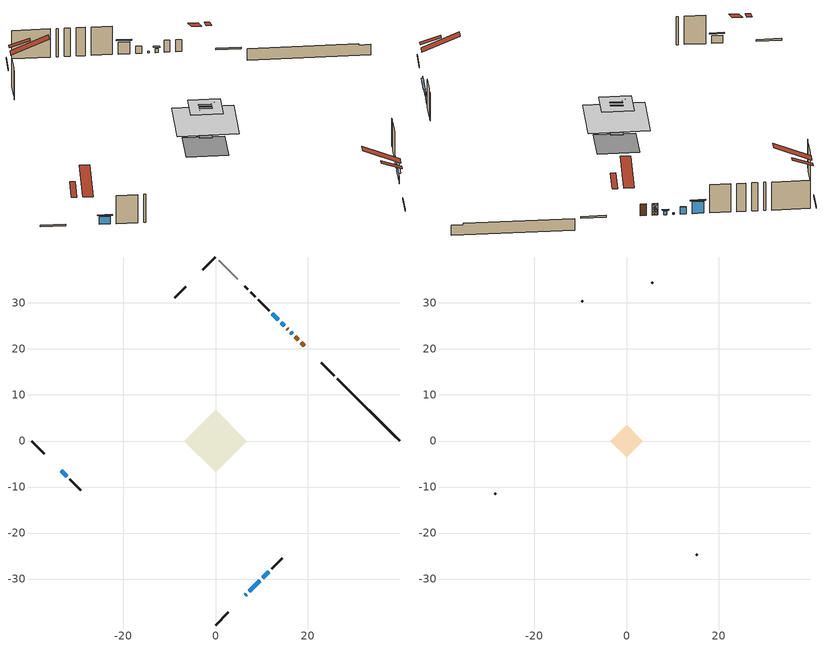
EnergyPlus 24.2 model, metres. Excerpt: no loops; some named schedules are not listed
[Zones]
conditioned space
 floor outside (Floor1 construction): -1.39,0 0,1.39 1.39,0 0,-1.39 z0.62
 floor adiabatic (AdiabaticFloorConstruction): -6.78,0 0,6.78 6.78,0 0,-6.78 z3.06
 floor foundation (Slab1 construction): -4.62,0 0,4.62 4.62,0 0,-4.62 z-1.4
 wall outside (RimJoist1 construction): 0,-39.99 2.78,-37.21 / -39.99,0 -37.21,-2.78 / 0,39.99 -2.78,37.21 / 25.76,14.23 22.97,17.02 z0.62:0.92
 wall outside (AdiabaticWallConstruction 1): 19.27,20.72 18.62,21.37 z0.62:2.65
 wall outside (AdiabaticWallConstruction): 16.69,23.3 16.36,23.63 z0.62:1.23; 6.49,-33.5 6.73,-33.26 / 14.9,25.09 14.24,25.75 / 10.23,-29.76 11.56,-28.43 z0.62:1.84; 7.39,-32.6 9.58,-30.41 z0.62:1.69; -33.5,-6.49 -32.28,-7.71 z0.62:1.94; 13.59,26.41 12.29,27.7 z0.62:2.65
 wall outside (Wall1 construction): 12.21,-27.78 14.53,-25.46 / -31.62,-8.37 -29.31,-10.68 / -6.49,33.5 -8.81,31.18 / 11.63,28.36 9.32,30.67 z0.62:5.5
 wall foundation (FoundationWall1 construction): 26.41,13.58,-1.4 26.41,13.58,0.62 38.63,1.36,0.62 38.63,1.36,0.4 39.99,0,0.4 39.99,0,-1.4
 wall othersidecoefficients (AdiabaticWallConstruction 1): 17.97,22.02 17.34,22.65 z0.62:2.65
 wall othersidecoefficients (AdiabaticWallConstruction): 15.71,24.28 15.55,24.44 z0.61:0.88
 wall othersidecoefficients (Wall3 construction): 8.66,31.33 7.68,32.31 z0.62:5.5
 wall othersidecoefficients (Wall4 construction): 7.03,32.97 6.37,33.62 z0.62:5.5
 wall adiabatic (Wall8 construction): 4.83,35.16 0.66,39.33 z0.62:5.5
 window (WindowConstruction): 16.68,23.31 16.36,23.63 z0.62:1.23
 window (WindowConstruction 6): 6.49,-33.5 6.73,-33.26 z0.62:1.84
 window (WindowConstruction 1): 7.39,-32.6 9.58,-30.41 z0.62:1.69
 window (WindowConstruction 2): 14.9,25.09 14.24,25.75 z0.62:1.84
 window (WindowConstruction 3): -33.5,-6.49 -32.28,-7.71 z0.62:1.94
 window (WindowConstruction 4): 10.24,-29.76 11.56,-28.44 z0.62:1.84
 window (WindowConstruction 5): 13.58,26.41 12.29,27.7 z0.62:2.65
 door (Door): 19.27,20.72 18.62,21.37 z0.62:2.65
 door inside (Door 1): 17.97,22.02 17.34,22.65 z0.62:2.65
 door inside (Window): 15.7,24.29 15.56,24.43 z0.62:0.87
 ceiling adiabatic (AdiabaticFloorConstruction): 0,-6.78 6.78,0 0,6.78 -6.78,0 z3.06
 roof outside (Roof1 construction): 4.04,-35.95,5.5 1.77,-33.69,6.56 1.18,-34.29,6.56 3.44,-36.55,5.5; -35.95,-4.04,5.5 -33.69,-1.77,6.56 -34.29,-1.18,6.56 -36.55,-3.44,5.5; -4.04,35.95,5.5 -1.77,33.69,6.56 -1.18,34.29,6.56 -3.44,36.55,5.5; 21.72,18.27,5.5 19.46,16.01,6.56 20.05,15.41,6.56 22.32,17.67,5.5
attic - vented
 floor to conditioned space (Floor2 construction Reversed): -3.57,0 0,3.57 3.57,0 0,-3.57 z5.5
 floor to conditioned space (Floor3 construction Reversed): -1.42,0 0,1.42 1.42,0 0,-1.42 z5.5
 floor to conditioned space (Floor4 construction Reversed): -2.1,0 0,2.1 2.1,0 0,-2.1 z5.5
 wall outside (Wall5 construction): 15.19,-24.8 15.42,-24.57 / -28.65,-11.34 -28.42,-11.57 / -9.46,30.53 -9.69,30.3 / 5.72,34.27 5.49,34.5 z0.62:5.5
 roof outside (Roof2 construction): 5.83,-34.16,5.5 1.63,-29.95,7.97 0.49,-31.09,7.97 4.69,-35.3,5.5; -34.16,-5.83,5.5 -29.95,-1.63,7.97 -31.09,-0.49,7.97 -35.3,-4.69,5.5; -5.83,34.16,5.5 -1.63,29.95,7.97 -0.49,31.09,7.97 -4.69,35.3,5.5; 19.92,20.07,5.5 15.72,15.86,7.97 16.86,14.72,7.97 21.06,18.93,5.5
shading: 16.15,23.84 16.9,23.1 17.11,23.31 16.36,24.05 z1.53; 9.79,-30.2 7.18,-32.81 7.39,-33.02 10,-30.41 z1.99; -32.07,-7.92 -33.71,-6.28 -33.92,-6.49 -32.28,-8.13 z2.24; 12.08,27.91 13.8,26.19 14.01,26.41 12.29,28.12 z2.95
[Building]
Building 1: Terrain=Suburbs
[Site:Location]
Val Dor_QC: Latitude {deg}=48.06; Longitude {deg}=-77.79; Time Zone {hr}=-5; Elevation {m}=339; Keep Site Location Information=Yes
[Site:GroundTemperature:Shallow]
-3.62723, -6.2282, -6.43649, -5.2022, -0.247206, 4.68471, 8.96041, 11.669, 11.8991, 9.69612, 5.52945, 0.748825
[Site:WaterMainsTemperature]
Calculation Method=Schedule; Temperature Schedule=mains temperature schedule
[Material] Roughness=Rough; Thermal Absorptance=0.9
Name | Thickness {m} | Conductivity {W/m-K} | Density {kg/m3} | Specific Heat {J/kg-K} | Solar Absorptance | Visible Absorptance
asphalt or fiberglass shingles | 0.00635 | 0.162714 | 1121.4 | 1465.45 | 0.4 | 0.4
ceiling loosefill ins | 0.254 | 0.0480833 | 16.02 | 1046.75 | 0.7 | 0.7
ceiling stud and cavity | 0.1397 | 0.151986 | 65.682 | 1177.47 | 0.7 | 0.7
ceiling stud and cavity 1 | 0.1397 | 0.492768 | 65.682 | 1177.47 | 0.7 | 0.7
ceiling stud and cavity 2 | 0.1397 | 0.225388 | 65.682 | 1177.47 | 0.7 | 0.7
concrete 4.0 in. | 0.1016 | 1.803125 | 2242.8 | 837.4 | 0.7 | 0.7
concrete 8.0 in. | 0.2032 | 1.803125 | 2242.8 | 837.4 | 0.7 | 0.7
door material | 0.04445 | 2.524375 | 512.64 | 1214.23 | 0.7 | 0.7
door material 1 | 0.04445 | 0.0451087 | 512.64 | 1214.23 | 0.7 | 0.7
door material 2 | 0.04445 | 0.295421 | 512.64 | 1214.23 | 0.7 | 0.7
exterior vertical ins | 0.0077604 | 0.029427 | 32.04 | 1214.23 | 0.7 | 0.7
floor covering | 0.0127 | 0.0433444 | 54.468 | 1339.84 | 0.6 | 0.6
floor rigid ins | 0.103632 | 0.029427 | 32.04 | 1214.23 | 0.7 | 0.7
floor rigid ins 1; wall rigid ins | 0.512978 | 0.029427 | 32.04 | 1214.23 | 0.7 | 0.7
floor stud and cavity | 0.1397 | 0.147414 | 92.3553 | 1139.71 | 0.7 | 0.7
floor stud and cavity 1 | 0.1397 | 1.75129 | 37.0049 | 1207.88 | 0.7 | 0.7
furniture material conditioned space 1 | 0.1524 | 0.115458 | 640.8 | 1214.23 | 0.6 | 0.6
gypsum board | 0.0127 | 0.160291 | 801 | 837.4 | 0.6 | 0.6
gypsum board 1 | 0.0127 | 0.160291 | 801 | 837.4 | 0.7 | 0.7
osb sheathing 0.5 in. | 0.0127 | 0.115458 | 512.64 | 1214.23 | 0.7 | 0.7
osb sheathing 0.5 in. 1 | 0.0127 | 0.115458 | 512.64 | 1214.23 | 0.4 | 0.4
osb sheathing 0.75 in. | 0.01905 | 0.115458 | 512.64 | 1214.23 | 0.7 | 0.7
osb sheathing 2.0 in. | 0.0508 | 0.115458 | 512.64 | 1214.23 | 0.7 | 0.7
rim joist stud and cavity | 0.0508 | 0.0302227 | 125.044 | 1163.47 | 0.6 | 0.6
roof rigid ins | 0.051816 | 0.029427 | 32.04 | 1214.23 | 0.7 | 0.7
roof stud and cavity | 0.2032 | 0.203246 | 78.34581 | 1123.46 | 0.7 | 0.7
wall stud and cavity | 0.1397 | 0.252675 | 139.0536 | 1170.24 | 0.7 | 0.7
wall stud and cavity 1 | 0.1397 | 0.248291 | 139.0536 | 1170.24 | 0.7 | 0.7
wall stud and cavity 2 | 0.1397 | 0.195155 | 139.0536 | 1170.24 | 0.7 | 0.7
wall stud and cavity 3 | 0.0889 | 6.1454 | 50.32683 | 1063.81 | 0.6 | 0.6
wall stud and cavity 4 | 0.0889 | 0.380278 | 52.3479 | 1209.89 | 0.7 | 0.7
wall stud and cavity 5 | 0.0889 | 0.391764 | 83.0341 | 1211.67 | 0.7 | 0.7
wood siding | 0.0254 | 0.102417 | 544.68 | 1172.36 | 0.4 | 0.4
wood siding 1 | 0.00254 | 0.102417 | 544.68 | 1172.36 | 0.4 | 0.4
wood siding 2; wood siding 3; wood siding 4 | 0.0254 | 0.102417 | 544.68 | 1172.36 | 0.7 | 0.7
[WindowMaterial:SimpleGlazingSystem]
Name | U-Factor {W/m2-K} | Solar Heat Gain Coefficient
WindowMaterial | 2.07474 | 0.28
WindowMaterial 1 | 1.73179 | 0.4
WindowMaterial 2 | 1.78971 | 0.38
WindowMaterial 3 | 4.21762 | 0.68
WindowMaterial 4 | 5.18629 | 0.65
[Construction]
AdiabaticFloorConstruction: floor stud and cavity 1, floor rigid ins 1, osb sheathing 0.75 in., floor covering
AdiabaticWallConstruction: wood siding 3, wall rigid ins, wall stud and cavity 4, gypsum board
AdiabaticWallConstruction 1: wood siding 4, wall rigid ins, wall stud and cavity 4, gypsum board
Door: door material 1
Door 1: door material 2
Floor1 construction: floor stud and cavity, floor rigid ins, osb sheathing 0.75 in., floor covering
Floor2 construction Reversed: gypsum board, ceiling stud and cavity, ceiling loosefill ins
Floor3 construction Reversed: gypsum board, ceiling stud and cavity 1, ceiling loosefill ins
Floor4 construction Reversed: gypsum board, ceiling stud and cavity 2, ceiling loosefill ins
FoundationWall1 construction: concrete 8.0 in., gypsum board 1
furniture construction conditioned space 1: furniture material conditioned space 1
PartitionWallConstruction: gypsum board, wall stud and cavity 5, gypsum board
RimJoist1 construction: wood siding 2, osb sheathing 2.0 in., rim joist stud and cavity
Roof1 construction: asphalt or fiberglass shingles, roof rigid ins, osb sheathing 0.75 in., roof stud and cavity, gypsum board
Roof2 construction: asphalt or fiberglass shingles
Slab1 construction: concrete 4.0 in.
Wall1 construction: wood siding, osb sheathing 0.5 in., wall stud and cavity, gypsum board
Wall3 construction: osb sheathing 0.5 in. 1, wall stud and cavity 1, gypsum board
Wall4 construction; Wall8 construction: osb sheathing 0.5 in. 1, wall stud and cavity 2, gypsum board
Wall5 construction: wood siding 1, wall stud and cavity 3
Window: door material
WindowConstruction: WindowMaterial
WindowConstruction 1: WindowMaterial 1
WindowConstruction 2; WindowConstruction 3; WindowConstruction 4: WindowMaterial 2
WindowConstruction 5: WindowMaterial 3
WindowConstruction 6: WindowMaterial 4
[Zone] Multiplier=1; Part of Total Floor Area=Yes
Name | Volume {m3}
attic - vented | 15.1941
conditioned space | 320.7
[Space]
Name | Zone | Volume {m3}
attic - vented 1 | attic - vented | 15.1941
conditioned space 1 | conditioned space | 320.7
[ZoneInfiltration:EffectiveLeakageArea]
infil attic - vented 1: Zone or Space=attic - vented 1; Schedule=Always On Discrete; Effective Air Leakage Area {cm2}=1392.73; Stack Coefficient=0.000511402; Wind Coefficient=1.52792e-05
[ZoneMixing]
whole house fan mix: Zone or Space=attic - vented; Schedule=Always On Continuous; Design Flow Rate Calculation Method=Flow/Zone; Design Flow Rate {m3/s}=0; Source Zone or Space=conditioned space
[SurfaceProperty:ExposedFoundationPerimeter]
Slab1: Exposed Perimeter Calculation Method=TotalExposedPerimeter; Total Exposed Perimeter {m}=19.202
[SurfaceProperty:OtherSideCoefficients]
other non-freezing space: Combined Convective/Radiative Film Coefficient {W/m2-K}=8.35; Constant Temperature Coefficient=1; External Dry-Bulb Temperature Coefficient=0; Ground Temperature Coefficient=0; Wind Speed Coefficient=0; Zone Air Temperature Coefficient=0; Constant Temperature Schedule=other non-freezing space; Previous Other Side Temperature Coefficient=0
[InternalMass] Zone or ZoneList=conditioned space; Space or SpaceList=conditioned space 1
Name | Construction | Surface Area {m2}
furniture mass conditioned space 1 | furniture construction conditioned space 1 | 55.4077
partition wall mass | PartitionWallConstruction | 138.519
[Lights]
interior lighting: Zone or ZoneList or Space or SpaceList=conditioned space 1; Schedule=interior lighting schedule; Design Level Calculation Method=LightingLevel; Lighting Level {W}=343.2; Return Air Fraction=0; Fraction Radiant=0.6; Fraction Visible=0.2; Fraction Replaceable=1
[People]
occupants: Zone or ZoneList or Space or SpaceList=conditioned space 1; Number of People Schedule=occupants schedule; Number of People Calculation Method=People; Number of People=3; Fraction Radiant=0.314171; Sensible Heat Fraction=0.56303; Activity Level Schedule=occupants activity schedule; Carbon Dioxide Generation Rate {m3/s-W}=0; Enable ASHRAE 55 Comfort Warnings=No; Mean Radiant Temperature Calculation Type=EnclosureAveraged
[ElectricEquipment] Zone or ZoneList or Space or SpaceList=conditioned space 1; Design Level Calculation Method=EquipmentLevel
Name | Schedule | Design Level {W} | Fraction Latent | Fraction Radiant | Fraction Lost
clothes dryer | clothes dryer schedule | 140.772 | 0.015 | 0.081 | 0.85
clothes washer | clothes washer schedule | 32.1985 | 0.03 | 0.162 | 0.7
cooking range | cooking range schedule | 208.969 | 0.08 | 0.432 | 0.2
dishwasher | dishwasher schedule | 66.8632 | 0.3 | 0.18 | 0.4
fridge | fridge schedule | 72.9452 | 0 | 0.6 | 0
mech vent bath fan 0 | mech vent bath fan 0 schedule | 25.1 | 0 | 0 | 1
mech vent house fan | mech vent house fan schedule | 0 | 0 | 0 | 1
mech vent house fan cfis | mech vent house fan cfis schedule | 0 | 0 | 0 | 0
mech vent range fan 0 | mech vent range fan 0 schedule | 57 | 0 | 0 | 1
misc plug loads | misc plug loads schedule | 494.7 | 0.045 | 0.513 | 0.1
whole house fan | Always On Discrete | 0 | 0 | 0 | 1
[OtherEquipment] Zone or ZoneList or Space or SpaceList=conditioned space 1; Design Level Calculation Method=EquipmentLevel
Name | Fuel Type | Schedule | Design Level {W} | Fraction Latent | Fraction Radiant | Fraction Lost
clothes dryer 1 | Electricity | clothes dryer schedule | 0 | 0.015 | 0.081 | 0.85
cooking range 1 | Electricity | cooking range schedule | 0 | 0.08 | 0.432 | 0.2
general water use latent | None | general water use schedule | 59.3978 | 1 | 0 | 0
general water use sensible | None | general water use schedule | -58.539 | 0 | 0.6 | 0
mech vent house fan latent load | None | Always On Discrete | 0 | 1 | 0 | 0
mech vent house fan sensible load | None | Always On Discrete | 0 | 0 | 0 | 0
water heater energy adjustment1 | Electricity | Always On Discrete | 0.01 | 0 | 0 | 1
[ZoneInfiltration:DesignFlowRate] Zone or ZoneList or Space or SpaceList=conditioned space 1; Schedule=Always On Discrete; Design Flow Rate Calculation Method=Flow/Zone; Design Flow Rate {m3/s}=0
infil flow; natural vent flow; whole house fan flow
[Foundation:Kiva]
Foundation Kiva 1: Initial Indoor Air Temperature {C}=18; Wall Height Above Grade {m}=0.619994; Wall Depth Below Slab {m}=0.2032; Custom Block Material Name 1=exterior vertical ins; Custom Block Depth 1 {m}=2.02; Custom Block X Position 1 {m}=0.2159; Custom Block Z Position 1 {m}=0
[Foundation:Kiva:Settings]
Soil Conductivity {W/m-K}=0.849921; Soil Density {kg/m3}=1842.3; Soil Specific Heat {J/kg-K}=418.7; Ground Solar Absorptivity=0.9; Ground Thermal Absorptivity=0.9; Ground Surface Roughness {m}=0.03; Far-Field Width {m}=40; Deep-Ground Boundary Condition=ZeroFlux; Deep-Ground Depth {m}=40; Minimum Cell Dimension {m}=0.2; Maximum Cell Growth Coefficient=3; Simulation Timestep=Timestep
[Exterior:Lights]
exterior lighting: Schedule=exterior lighting schedule; Design Level {W}=75.6
[Schedule:Constant]
Name | Hourly Value
Always On Continuous; mech vent house fan schedule; mech vent house fan cfis schedule; Always On Discrete | 1
other non-freezing space; fridge schedule | 0
occupants activity schedule | 117.228
[Schedule:Week:Daily]
interior lighting schedule Week Rule - Jan1-Jan27: interior lighting schedule day, interior lighting schedule day, interior lighting schedule day, interior lighting schedule day, interior lighting schedule day, interior lighting schedule day, interior lighting schedule day, interior lighting schedule default day, interior lighting schedule default day, interior lighting schedule default day, interior lighting schedule default day, interior lighting schedule default day
interior lighting schedule Week Rule - Jan28-Feb3: interior lighting schedule day, interior lighting schedule day, interior lighting schedule day, interior lighting schedule day, interior lighting schedule day 1, interior lighting schedule day 1, interior lighting schedule day 1, interior lighting schedule default day, interior lighting schedule default day, interior lighting schedule default day, interior lighting schedule default day, interior lighting schedule default day
interior lighting schedule Week Rule - Feb4-Feb24: interior lighting schedule day 1, interior lighting schedule day 1, interior lighting schedule day 1, interior lighting schedule day 1, interior lighting schedule day 1, interior lighting schedule day 1, interior lighting schedule day 1, interior lighting schedule default day, interior lighting schedule default day, interior lighting schedule default day, interior lighting schedule default day, interior lighting schedule default day
interior lighting schedule Week Rule - Feb25-Mar3: interior lighting schedule day 1, interior lighting schedule day 1, interior lighting schedule day 1, interior lighting schedule day 1, interior lighting schedule day 2, interior lighting schedule day 2, interior lighting schedule day 2, interior lighting schedule default day, interior lighting schedule default day, interior lighting schedule default day, interior lighting schedule default day, interior lighting schedule default day
interior lighting schedule Week Rule - Mar4-Mar31: interior lighting schedule day 2, interior lighting schedule day 2, interior lighting schedule day 2, interior lighting schedule day 2, interior lighting schedule day 2, interior lighting schedule day 2, interior lighting schedule day 2, interior lighting schedule default day, interior lighting schedule default day, interior lighting schedule default day, interior lighting schedule default day, interior lighting schedule default day
interior lighting schedule Week Rule - Apr1-Apr28: interior lighting schedule day 3, interior lighting schedule day 3, interior lighting schedule day 3, interior lighting schedule day 3, interior lighting schedule day 3, interior lighting schedule day 3, interior lighting schedule day 3, interior lighting schedule default day, interior lighting schedule default day, interior lighting schedule default day, interior lighting schedule default day, interior lighting schedule default day
interior lighting schedule Week Rule - Apr29-May5: interior lighting schedule day 3, interior lighting schedule day 3, interior lighting schedule day 4, interior lighting schedule day 4, interior lighting schedule day 4, interior lighting schedule day 4, interior lighting schedule day 4, interior lighting schedule default day, interior lighting schedule default day, interior lighting schedule default day, interior lighting schedule default day, interior lighting schedule default day
interior lighting schedule Week Rule - May6-May26: interior lighting schedule day 4, interior lighting schedule day 4, interior lighting schedule day 4, interior lighting schedule day 4, interior lighting schedule day 4, interior lighting schedule day 4, interior lighting schedule day 4, interior lighting schedule default day, interior lighting schedule default day, interior lighting schedule default day, interior lighting schedule default day, interior lighting schedule default day
interior lighting schedule Week Rule - May27-Jun2: interior lighting schedule day 4, interior lighting schedule day 4, interior lighting schedule day 4, interior lighting schedule day 4, interior lighting schedule day 4, interior lighting schedule day 5, interior lighting schedule day 5, interior lighting schedule default day, interior lighting schedule default day, interior lighting schedule default day, interior lighting schedule default day, interior lighting schedule default day
interior lighting schedule Week Rule - Jun3-Jun30: interior lighting schedule day 5, interior lighting schedule day 5, interior lighting schedule day 5, interior lighting schedule day 5, interior lighting schedule day 5, interior lighting schedule day 5, interior lighting schedule day 5, interior lighting schedule default day, interior lighting schedule default day, interior lighting schedule default day, interior lighting schedule default day, interior lighting schedule default day
interior lighting schedule Week Rule - Jul1-Jul28: interior lighting schedule day 6, interior lighting schedule day 6, interior lighting schedule day 6, interior lighting schedule day 6, interior lighting schedule day 6, interior lighting schedule day 6, interior lighting schedule day 6, interior lighting schedule default day, interior lighting schedule default day, interior lighting schedule default day, interior lighting schedule default day, interior lighting schedule default day
interior lighting schedule Week Rule - Jul29-Aug4: interior lighting schedule day 6, interior lighting schedule day 6, interior lighting schedule day 6, interior lighting schedule day 7, interior lighting schedule day 7, interior lighting schedule day 7, interior lighting schedule day 7, interior lighting schedule default day, interior lighting schedule default day, interior lighting schedule default day, interior lighting schedule default day, interior lighting schedule default day
interior lighting schedule Week Rule - Aug5-Aug25: interior lighting schedule day 7, interior lighting schedule day 7, interior lighting schedule day 7, interior lighting schedule day 7, interior lighting schedule day 7, interior lighting schedule day 7, interior lighting schedule day 7, interior lighting schedule default day, interior lighting schedule default day, interior lighting schedule default day, interior lighting schedule default day, interior lighting schedule default day
interior lighting schedule Week Rule - Aug26-Sep1: interior lighting schedule day 7, interior lighting schedule day 7, interior lighting schedule day 7, interior lighting schedule day 7, interior lighting schedule day 7, interior lighting schedule day 7, interior lighting schedule day 8, interior lighting schedule default day, interior lighting schedule default day, interior lighting schedule default day, interior lighting schedule default day, interior lighting schedule default day
interior lighting schedule Week Rule - Sep2-Sep29: interior lighting schedule day 8, interior lighting schedule day 8, interior lighting schedule day 8, interior lighting schedule day 8, interior lighting schedule day 8, interior lighting schedule day 8, interior lighting schedule day 8, interior lighting schedule default day, interior lighting schedule default day, interior lighting schedule default day, interior lighting schedule default day, interior lighting schedule default day
interior lighting schedule Week Rule - Sep30-Oct6: interior lighting schedule day 8, interior lighting schedule day 9, interior lighting schedule day 9, interior lighting schedule day 9, interior lighting schedule day 9, interior lighting schedule day 9, interior lighting schedule day 9, interior lighting schedule default day, interior lighting schedule default day, interior lighting schedule default day, interior lighting schedule default day, interior lighting schedule default day
interior lighting schedule Week Rule - Oct7-Oct27: interior lighting schedule day 9, interior lighting schedule day 9, interior lighting schedule day 9, interior lighting schedule day 9, interior lighting schedule day 9, interior lighting schedule day 9, interior lighting schedule day 9, interior lighting schedule default day, interior lighting schedule default day, interior lighting schedule default day, interior lighting schedule default day, interior lighting schedule default day
interior lighting schedule Week Rule - Oct28-Nov3: interior lighting schedule day 9, interior lighting schedule day 9, interior lighting schedule day 9, interior lighting schedule day 9, interior lighting schedule day 10, interior lighting schedule day 10, interior lighting schedule day 10, interior lighting schedule default day, interior lighting schedule default day, interior lighting schedule default day, interior lighting schedule default day, interior lighting schedule default day
interior lighting schedule Week Rule - Nov4-Nov24: interior lighting schedule day 10, interior lighting schedule day 10, interior lighting schedule day 10, interior lighting schedule day 10, interior lighting schedule day 10, interior lighting schedule day 10, interior lighting schedule day 10, interior lighting schedule default day, interior lighting schedule default day, interior lighting schedule default day, interior lighting schedule default day, interior lighting schedule default day
interior lighting schedule Week Rule - Nov25-Dec1: interior lighting schedule day 10, interior lighting schedule day 10, interior lighting schedule day 10, interior lighting schedule day 10, interior lighting schedule day 10, interior lighting schedule day 10, interior lighting schedule day 11, interior lighting schedule default day, interior lighting schedule default day, interior lighting schedule default day, interior lighting schedule default day, interior lighting schedule default day
interior lighting schedule Week Rule - Dec2-Dec31: interior lighting schedule day 11, interior lighting schedule day 11, interior lighting schedule day 11, interior lighting schedule day 11, interior lighting schedule day 11, interior lighting schedule day 11, interior lighting schedule day 11, interior lighting schedule default day, interior lighting schedule default day, interior lighting schedule default day, interior lighting schedule default day, interior lighting schedule default day
occupants schedule Week Rule - Jan1-Dec31: occupants schedule day, occupants schedule day, occupants schedule day, occupants schedule day, occupants schedule day, occupants schedule day, occupants schedule day, occupants schedule default day, occupants schedule default day, occupants schedule default day, occupants schedule default day, occupants schedule default day
clothes dryer schedule Week Rule - Jan1-Dec31: clothes dryer schedule day, clothes dryer schedule day, clothes dryer schedule day, clothes dryer schedule day, clothes dryer schedule day, clothes dryer schedule day, clothes dryer schedule day, clothes dryer schedule default day, clothes dryer schedule default day, clothes dryer schedule default day, clothes dryer schedule default day, clothes dryer schedule default day
clothes washer schedule Week Rule - Jan1-Dec31: clothes washer schedule day, clothes washer schedule day, clothes washer schedule day, clothes washer schedule day, clothes washer schedule day, clothes washer schedule day, clothes washer schedule day, clothes washer schedule default day, clothes washer schedule default day, clothes washer schedule default day, clothes washer schedule default day, clothes washer schedule default day
cooking range schedule Week Rule - Jan1-Dec31: cooking range schedule day, cooking range schedule day, cooking range schedule day, cooking range schedule day, cooking range schedule day, cooking range schedule day, cooking range schedule day, cooking range schedule default day, cooking range schedule default day, cooking range schedule default day, cooking range schedule default day, cooking range schedule default day
dishwasher schedule Week Rule - Jan1-Dec31: dishwasher schedule day, dishwasher schedule day, dishwasher schedule day, dishwasher schedule day, dishwasher schedule day, dishwasher schedule day, dishwasher schedule day, dishwasher schedule default day, dishwasher schedule default day, dishwasher schedule default day, dishwasher schedule default day, dishwasher schedule default day
mech vent bath fan 0 schedule Week Rule - Jan1-Dec31: mech vent bath fan 0 schedule day, mech vent bath fan 0 schedule day, mech vent bath fan 0 schedule day, mech vent bath fan 0 schedule day, mech vent bath fan 0 schedule day, mech vent bath fan 0 schedule day, mech vent bath fan 0 schedule day, mech vent bath fan 0 schedule default day, mech vent bath fan 0 schedule default day, mech vent bath fan 0 schedule default day, mech vent bath fan 0 schedule default day, mech vent bath fan 0 schedule default day
mech vent range fan 0 schedule Week Rule - Jan1-Dec31: mech vent range fan 0 schedule day, mech vent range fan 0 schedule day, mech vent range fan 0 schedule day, mech vent range fan 0 schedule day, mech vent range fan 0 schedule day, mech vent range fan 0 schedule day, mech vent range fan 0 schedule day, mech vent range fan 0 schedule default day, mech vent range fan 0 schedule default day, mech vent range fan 0 schedule default day, mech vent range fan 0 schedule default day, mech vent range fan 0 schedule default day
misc plug loads schedule Week Rule - Jan1-Dec31: misc plug loads schedule day, misc plug loads schedule day, misc plug loads schedule day, misc plug loads schedule day, misc plug loads schedule day, misc plug loads schedule day, misc plug loads schedule day, misc plug loads schedule default day, misc plug loads schedule default day, misc plug loads schedule default day, misc plug loads schedule default day, misc plug loads schedule default day
general water use schedule Week Rule - Jan1-Dec31: general water use schedule day, general water use schedule day, general water use schedule day, general water use schedule day, general water use schedule day, general water use schedule day, general water use schedule day, general water use schedule default day, general water use schedule default day, general water use schedule default day, general water use schedule default day, general water use schedule default day
exterior lighting schedule Week Rule - Jan1-Jan27: exterior lighting schedule day, exterior lighting schedule day, exterior lighting schedule day, exterior lighting schedule day, exterior lighting schedule day, exterior lighting schedule day, exterior lighting schedule day, exterior lighting schedule default day, exterior lighting schedule default day, exterior lighting schedule default day, exterior lighting schedule default day, exterior lighting schedule default day
exterior lighting schedule Week Rule - Jan28-Feb3: exterior lighting schedule day, exterior lighting schedule day, exterior lighting schedule day, exterior lighting schedule day, exterior lighting schedule day 1, exterior lighting schedule day 1, exterior lighting schedule day 1, exterior lighting schedule default day, exterior lighting schedule default day, exterior lighting schedule default day, exterior lighting schedule default day, exterior lighting schedule default day
exterior lighting schedule Week Rule - Feb4-Feb24: exterior lighting schedule day 1, exterior lighting schedule day 1, exterior lighting schedule day 1, exterior lighting schedule day 1, exterior lighting schedule day 1, exterior lighting schedule day 1, exterior lighting schedule day 1, exterior lighting schedule default day, exterior lighting schedule default day, exterior lighting schedule default day, exterior lighting schedule default day, exterior lighting schedule default day
exterior lighting schedule Week Rule - Feb25-Mar3: exterior lighting schedule day 1, exterior lighting schedule day 1, exterior lighting schedule day 1, exterior lighting schedule day 1, exterior lighting schedule day 2, exterior lighting schedule day 2, exterior lighting schedule day 2, exterior lighting schedule default day, exterior lighting schedule default day, exterior lighting schedule default day, exterior lighting schedule default day, exterior lighting schedule default day
exterior lighting schedule Week Rule - Mar4-Mar31: exterior lighting schedule day 2, exterior lighting schedule day 2, exterior lighting schedule day 2, exterior lighting schedule day 2, exterior lighting schedule day 2, exterior lighting schedule day 2, exterior lighting schedule day 2, exterior lighting schedule default day, exterior lighting schedule default day, exterior lighting schedule default day, exterior lighting schedule default day, exterior lighting schedule default day
exterior lighting schedule Week Rule - Apr1-Apr28: exterior lighting schedule day 3, exterior lighting schedule day 3, exterior lighting schedule day 3, exterior lighting schedule day 3, exterior lighting schedule day 3, exterior lighting schedule day 3, exterior lighting schedule day 3, exterior lighting schedule default day, exterior lighting schedule default day, exterior lighting schedule default day, exterior lighting schedule default day, exterior lighting schedule default day
exterior lighting schedule Week Rule - Apr29-May5: exterior lighting schedule day 3, exterior lighting schedule day 3, exterior lighting schedule day 4, exterior lighting schedule day 4, exterior lighting schedule day 4, exterior lighting schedule day 4, exterior lighting schedule day 4, exterior lighting schedule default day, exterior lighting schedule default day, exterior lighting schedule default day, exterior lighting schedule default day, exterior lighting schedule default day
exterior lighting schedule Week Rule - May6-May26: exterior lighting schedule day 4, exterior lighting schedule day 4, exterior lighting schedule day 4, exterior lighting schedule day 4, exterior lighting schedule day 4, exterior lighting schedule day 4, exterior lighting schedule day 4, exterior lighting schedule default day, exterior lighting schedule default day, exterior lighting schedule default day, exterior lighting schedule default day, exterior lighting schedule default day
exterior lighting schedule Week Rule - May27-Jun2: exterior lighting schedule day 4, exterior lighting schedule day 4, exterior lighting schedule day 4, exterior lighting schedule day 4, exterior lighting schedule day 4, exterior lighting schedule day 5, exterior lighting schedule day 5, exterior lighting schedule default day, exterior lighting schedule default day, exterior lighting schedule default day, exterior lighting schedule default day, exterior lighting schedule default day
exterior lighting schedule Week Rule - Jun3-Jun30: exterior lighting schedule day 5, exterior lighting schedule day 5, exterior lighting schedule day 5, exterior lighting schedule day 5, exterior lighting schedule day 5, exterior lighting schedule day 5, exterior lighting schedule day 5, exterior lighting schedule default day, exterior lighting schedule default day, exterior lighting schedule default day, exterior lighting schedule default day, exterior lighting schedule default day
exterior lighting schedule Week Rule - Jul1-Jul28: exterior lighting schedule day 6, exterior lighting schedule day 6, exterior lighting schedule day 6, exterior lighting schedule day 6, exterior lighting schedule day 6, exterior lighting schedule day 6, exterior lighting schedule day 6, exterior lighting schedule default day, exterior lighting schedule default day, exterior lighting schedule default day, exterior lighting schedule default day, exterior lighting schedule default day
exterior lighting schedule Week Rule - Jul29-Aug4: exterior lighting schedule day 6, exterior lighting schedule day 6, exterior lighting schedule day 6, exterior lighting schedule day 7, exterior lighting schedule day 7, exterior lighting schedule day 7, exterior lighting schedule day 7, exterior lighting schedule default day, exterior lighting schedule default day, exterior lighting schedule default day, exterior lighting schedule default day, exterior lighting schedule default day
exterior lighting schedule Week Rule - Aug5-Aug25: exterior lighting schedule day 7, exterior lighting schedule day 7, exterior lighting schedule day 7, exterior lighting schedule day 7, exterior lighting schedule day 7, exterior lighting schedule day 7, exterior lighting schedule day 7, exterior lighting schedule default day, exterior lighting schedule default day, exterior lighting schedule default day, exterior lighting schedule default day, exterior lighting schedule default day
exterior lighting schedule Week Rule - Aug26-Sep1: exterior lighting schedule day 7, exterior lighting schedule day 7, exterior lighting schedule day 7, exterior lighting schedule day 7, exterior lighting schedule day 7, exterior lighting schedule day 7, exterior lighting schedule day 8, exterior lighting schedule default day, exterior lighting schedule default day, exterior lighting schedule default day, exterior lighting schedule default day, exterior lighting schedule default day
exterior lighting schedule Week Rule - Sep2-Sep29: exterior lighting schedule day 8, exterior lighting schedule day 8, exterior lighting schedule day 8, exterior lighting schedule day 8, exterior lighting schedule day 8, exterior lighting schedule day 8, exterior lighting schedule day 8, exterior lighting schedule default day, exterior lighting schedule default day, exterior lighting schedule default day, exterior lighting schedule default day, exterior lighting schedule default day
[Schedule:Year]
interior lighting schedule: interior lighting schedule Week Rule - Jan1-Jan27, 1, 1, 1, 27, interior lighting schedule Week Rule - Jan28-Feb3, 1, 28, 2, 3, interior lighting schedule Week Rule - Feb4-Feb24, 2, 4, 2, 24, interior lighting schedule Week Rule - Feb25-Mar3, 2, 25, 3, 3, interior lighting schedule Week Rule - Mar4-Mar31, 3, 4, 3, 31, interior lighting schedule Week Rule - Apr1-Apr28, 4, 1, 4, 28, interior lighting schedule Week Rule - Apr29-May5, 4, 29, 5, 5, interior lighting schedule Week Rule - May6-May26, 5, 6, 5, 26, interior lighting schedule Week Rule - May27-Jun2, 5, 27, 6, 2, interior lighting schedule Week Rule - Jun3-Jun30, 6, 3, 6, 30, interior lighting schedule Week Rule - Jul1-Jul28, 7, 1, 7, 28, interior lighting schedule Week Rule - Jul29-Aug4, 7, 29, 8, 4, interior lighting schedule Week Rule - Aug5-Aug25, 8, 5, 8, 25, interior lighting schedule Week Rule - Aug26-Sep1, 8, 26, 9, 1, interior lighting schedule Week Rule - Sep2-Sep29, 9, 2, 9, 29, interior lighting schedule Week Rule - Sep30-Oct6, 9, 30, 10, 6, interior lighting schedule Week Rule - Oct7-Oct27, 10, 7, 10, 27, interior lighting schedule Week Rule - Oct28-Nov3, 10, 28, 11, 3, interior lighting schedule Week Rule - Nov4-Nov24, 11, 4, 11, 24, interior lighting schedule Week Rule - Nov25-Dec1, 11, 25, 12, 1, interior lighting schedule Week Rule - Dec2-Dec31, 12, 2, 12, 31
occupants schedule: occupants schedule Week Rule - Jan1-Dec31, 1, 1, 12, 31
clothes dryer schedule: clothes dryer schedule Week Rule - Jan1-Dec31, 1, 1, 12, 31
clothes washer schedule: clothes washer schedule Week Rule - Jan1-Dec31, 1, 1, 12, 31
cooking range schedule: cooking range schedule Week Rule - Jan1-Dec31, 1, 1, 12, 31
dishwasher schedule: dishwasher schedule Week Rule - Jan1-Dec31, 1, 1, 12, 31
mech vent bath fan 0 schedule: mech vent bath fan 0 schedule Week Rule - Jan1-Dec31, 1, 1, 12, 31
mech vent range fan 0 schedule: mech vent range fan 0 schedule Week Rule - Jan1-Dec31, 1, 1, 12, 31
misc plug loads schedule: misc plug loads schedule Week Rule - Jan1-Dec31, 1, 1, 12, 31
general water use schedule: general water use schedule Week Rule - Jan1-Dec31, 1, 1, 12, 31
exterior lighting schedule: exterior lighting schedule Week Rule - Jan1-Jan27, 1, 1, 1, 27, exterior lighting schedule Week Rule - Jan28-Feb3, 1, 28, 2, 3, exterior lighting schedule Week Rule - Feb4-Feb24, 2, 4, 2, 24, exterior lighting schedule Week Rule - Feb25-Mar3, 2, 25, 3, 3, exterior lighting schedule Week Rule - Mar4-Mar31, 3, 4, 3, 31, exterior lighting schedule Week Rule - Apr1-Apr28, 4, 1, 4, 28, exterior lighting schedule Week Rule - Apr29-May5, 4, 29, 5, 5, exterior lighting schedule Week Rule - May6-May26, 5, 6, 5, 26, exterior lighting schedule Week Rule - May27-Jun2, 5, 27, 6, 2, exterior lighting schedule Week Rule - Jun3-Jun30, 6, 3, 6, 30, exterior lighting schedule Week Rule - Jul1-Jul28, 7, 1, 7, 28, exterior lighting schedule Week Rule - Jul29-Aug4, 7, 29, 8, 4, exterior lighting schedule Week Rule - Aug5-Aug25, 8, 5, 8, 25, exterior lighting schedule Week Rule - Aug26-Sep1, 8, 26, 9, 1, exterior lighting schedule Week Rule - Sep2-Sep29, 9, 2, 9, 29, exterior lighting schedule Week Rule - Sep30-Oct6, 9, 30, 10, 6, exterior lighting schedule Week Rule - Oct7-Oct27, 10, 7, 10, 27, exterior lighting schedule Week Rule - Oct28-Nov3, 10, 28, 11, 3, exterior lighting schedule Week Rule - Nov4-Nov24, 11, 4, 11, 24, exterior lighting schedule Week Rule - Nov25-Dec1, 11, 25, 12, 1, exterior lighting schedule Week Rule - Dec2-Dec31, 12, 2, 12, 31
[Schedule:Compact]
mains temperature schedule: Through: 01/01, For: AllDays, Until: 24:00, 2.77, Through: 01/02, For: AllDays, Until: 24:00, 2.69167, Through: 01/03, For: AllDays, Until: 24:00, 2.61444, Through: 01/04, For: AllDays, Until: 24:00, 2.53778, Through: 01/05, For: AllDays, Until: 24:00, 2.46222, Through: 01/06, For: AllDays, Until: 24:00, 2.38833, Through: 01/07, For: AllDays, Until: 24:00, 2.315, Through: 01/08, For: AllDays, Until: 24:00, 2.24278, Through: 01/09, For: AllDays, Until: 24:00, 2.17111, Through: 01/10, For: AllDays, Until: 24:00, 2.10111, Through: 01/11, For: AllDays, Until: 24:00, 2.03222, Through: 01/12, For: AllDays, Until: 24:00, 1.96444, Through: 01/13, For: AllDays, Until: 24:00, 1.89778, Through: 01/14, For: AllDays, Until: 24:00, 1.83278, Through: 01/15, For: AllDays, Until: 24:00, 1.76833, Through: 01/16, For: AllDays, Until: 24:00, 1.70556, Through: 01/17, For: AllDays, Until: 24:00, 1.64333, Through: 01/18, For: AllDays, Until: 24:00, 1.58333, Through: 01/19, For: AllDays, Until: 24:00, 1.52389, Through: 01/20, For: AllDays, Until: 24:00, 1.46611, Through: 01/21, For: AllDays, Until: 24:00, 1.40944, Through: 01/22, For: AllDays, Until: 24:00, 1.35389, Through: 01/23, For: AllDays, Until: 24:00, 1.3, Through: 01/24, For: AllDays, Until: 24:00, 1.24778, Through: 01/25, For: AllDays, Until: 24:00, 1.19667, Through: 01/26, For: AllDays, Until: 24:00, 1.14667, Through: 01/27, For: AllDays, Until: 24:00, 1.09833, Through: 01/28, For: AllDays, Until: 24:00, 1.05111, Through: 01/29, For: AllDays, Until: 24:00, 1.00611, Through: 01/30, For: AllDays, Until: 24:00, 0.961667, Through: 01/31, For: AllDays, Until: 24:00, 0.919444, Through: 02/01, For: AllDays, Until: 24:00, 0.878333, Through: 02/02, For: AllDays, Until: 24:00, 0.838333, Through: 02/03, For: AllDays, Until: 24:00, 0.800556, Through: 02/04, For: AllDays, Until: 24:00, 0.763889, Through: 02/05, For: AllDays, Until: 24:00, 0.728889, Through: 02/06, For: AllDays, Until: 24:00, 0.695, Through: 02/07, For: AllDays, Until: 24:00, 0.663333, Through: 02/08, For: AllDays, Until: 24:00, 0.632778, Through: 02/09, For: AllDays, Until: 24:00, 0.603889, Through: 02/10, For: AllDays, Until: 24:00, 0.576111, Through: 02/11, For: AllDays, Until: 24:00, 0.550556, Through: 02/12, For: AllDays, Until: 24:00, 0.526667, Through: 02/13, For: AllDays, Until: 24:00, 0.503889, Through: 02/14, For: AllDays, Until: 24:00, 0.482778, Through: 02/15, For: AllDays, Until: 24:00, 0.463333, Through: 02/16, For: AllDays, Until: 24:00, 0.445556, Through: 02/17, For: AllDays, Until: 24:00, 0.429444, Through: 02/18, For: AllDays, Until: 24:00, 0.415, Through: 02/19, For: AllDays, Until: 24:00, 0.402222, Through: 02/20, For: AllDays, Until: 24:00, 0.391111, Through: 02/21, For: AllDays, Until: 24:00, 0.381111, Through: 02/22, For: AllDays, Until: 24:00, 0.373333, Through: 02/23, For: AllDays, Until: 24:00, 0.367222, Through: 02/24, For: AllDays, Until: 24:00, 0.362222, Through: 02/25, For: AllDays, Until: 24:00, 0.359444, Through: 02/26, For: AllDays, Until: 24:00, 0.357778, Through: 02/27, For: AllDays, Until: 24:00, 0.357778, Through: 02/28, For: AllDays, Until: 24:00, 0.36, Through: 03/01, For: AllDays, Until: 24:00, 0.363333, Through: 03/02, For: AllDays, Until: 24:00, 0.368333, Through: 03/03, For: AllDays, Until: 24:00, 0.375556, Through: 03/04, For: AllDays, Until: 24:00, 0.383889, Through: 03/05, For: AllDays, Until: 24:00, 0.393889, Through: 03/06, For: AllDays, Until: 24:00, 0.405556, Through: 03/07, For: AllDays, Until: 24:00, 0.418889, Through: 03/08, For: AllDays, Until: 24:00, 0.433889, Through: 03/09, For: AllDays, Until: 24:00, 0.450556, Through: 03/10, For: AllDays, Until: 24:00, 0.468333, Through: 03/11, For: AllDays, Until: 24:00, 0.488333, Through: 03/12, For: AllDays, Until: 24:00, 0.509444, Through: 03/13, For: AllDays, Until: 24:00, 0.532778, Through: 03/14, For: AllDays, Until: 24:00, 0.557222, Through: 03/15, For: AllDays, Until: 24:00, 0.583333, Through: 03/16, For: AllDays, Until: 24:00, 0.611111, Through: 03/17, For: AllDays, Until: 24:00, 0.640556, Through: 03/18, For: AllDays, Until: 24:00, 0.671111, Through: 03/19, For: AllDays, Until: 24:00, 0.703889, Through: 03/20, For: AllDays, Until: 24:00, 0.737778, Through: 03/21, For: AllDays, Until: 24:00, 0.773333, Through: 03/22, For: AllDays, Until: 24:00, 0.81, Through: 03/23, For: AllDays, Until: 24:00, 0.848889, Through: 03/24, For: AllDays, Until: 24:00, 0.888889, Through: 03/25, For: AllDays, Until: 24:00, 0.93, Through: 03/26, For: AllDays, Until: 24:00, 0.973333, Through: 03/27, For: AllDays, Until: 24:00, 1.01778, Through: 03/28, For: AllDays, Until: 24:00, 1.06333, Through: 03/29, For: AllDays, Until: 24:00, 1.11111, Through: 03/30, For: AllDays, Until: 24:00, 1.15944, Through: 03/31, For: AllDays, Until: 24:00, 1.21, Through: 04/01, For: AllDays, Until: 24:00, 1.26111, Through: 04/02, For: AllDays, Until: 24:00, 1.31444, Through: 04/03, For: AllDays, Until: 24:00, 1.36833, Through: 04/04, For: AllDays, Until: 24:00, 1.42389, Through: 04/05, For: AllDays, Until: 24:00, 1.48111, Through: 04/06, For: AllDays, Until: 24:00, 1.53944, Through: 04/07, For: AllDays, Until: 24:00, 1.59889, Through: 04/08, For: AllDays, Until: 24:00, 1.65944, Through: 04/09, For: AllDays, Until: 24:00, 1.72167, Through: 04/10, For: AllDays, Until: 24:00, 1.785, Through: 04/11, For: AllDays, Until: 24:00, 1.84944, Through: 04/12, For: AllDays, Until: 24:00, 1.91556, Through: 04/13, For: AllDays, Until: 24:00, 1.98222, Through: 04/14, For: AllDays, Until: 24:00, 2.05056, Through: 04/15, For: AllDays, Until: 24:00, 2.11944, Through: 04/16, For: AllDays, Until: 24:00, 2.19, Through: 04/17, For: AllDays, Until: 24:00, 2.26167, Through: 04/18, For: AllDays, Until: 24:00, 2.33389, Through: 04/19, For: AllDays, Until: 24:00, 2.40778, Through: 04/20, For: AllDays, Until: 24:00, 2.48222, Through: 04/21, For: AllDays, Until: 24:00, 2.55778, Through: 04/22, For: AllDays, Until: 24:00, 2.63444, Through: 04/23, For: AllDays, Until: 24:00, 2.71222, Through: 04/24, For: AllDays, Until: 24:00, 2.79056, Through: 04/25, For: AllDays, Until: 24:00, 2.87, Through: 04/26, For: AllDays, Until: 24:00, 2.95056, Through: 04/27, For: AllDays, Until: 24:00, 3.03167, Through: 04/28, For: AllDays, Until: 24:00, 3.11389, Through: 04/29, For: AllDays, Until: 24:00, 3.19667, Through: 04/30, For: AllDays, Until: 24:00, 3.28056, Through: 05/01, For: AllDays, Until: 24:00, 3.365, Through: 05/02, For: AllDays, Until: 24:00, 3.45, Through: 05/03, For: AllDays, Until: 24:00, 3.53611, Through: 05/04, For: AllDays, Until: 24:00, 3.62278, Through: 05/05, For: AllDays, Until: 24:00, 3.71, Through: 05/06, For: AllDays, Until: 24:00, 3.79833, Through: 05/07, For: AllDays, Until: 24:00, 3.88667, Through: 05/08, For: AllDays, Until: 24:00, 3.97611, Through: 05/09, For: AllDays, Until: 24:00, 4.06556, Through: 05/10, For: AllDays, Until: 24:00, 4.15611, Through: 05/11, For: AllDays, Until: 24:00, 4.24722, Through: 05/12, For: AllDays, Until: 24:00, 4.33833, Through: 05/13, For: AllDays, Until: 24:00, 4.43, Through: 05/14, For: AllDays, Until: 24:00, 4.52222, Through: 05/15, For: AllDays, Until: 24:00, 4.615, Through: 05/16, For: AllDays, Until: 24:00, 4.70833, Through: 05/17, For: AllDays, Until: 24:00, 4.80167, Through: 05/18, For: AllDays, Until: 24:00, 4.895, Through: 05/19, For: AllDays, Until: 24:00, 4.98944, Through: 05/20, For: AllDays, Until: 24:00, 5.08333, Through: 05/21, For: AllDays, Until: 24:00, 5.17833, Through: 05/22, For: AllDays, Until: 24:00, 5.27278, Through: 05/23, For: AllDays, Until: 24:00, 5.36778, Through: 05/24, For: AllDays, Until: 24:00, 5.46278, Through: 05/25, For: AllDays, Until: 24:00, 5.55833, Through: 05/26, For: AllDays, Until: 24:00, 5.65333, Through: 05/27, For: AllDays, Until: 24:00, 5.74889, Through: 05/28, For: AllDays, Until: 24:00, 5.84444, Through: 05/29, For: AllDays, Until: 24:00, 5.94, Through: 05/30, For: AllDays, Until: 24:00, 6.03556, Through: 05/31, For: AllDays, Until: 24:00, 6.13056, Through: 06/01, For: AllDays, Until: 24:00, 6.22611, Through: 06/02, For: AllDays, Until: 24:00, 6.32167, Through: 06/03, For: AllDays, Until: 24:00, 6.41667, Through: 06/04, For: AllDays, Until: 24:00, 6.51167, Through: 06/05, For: AllDays, Until: 24:00, 6.60667, Through: 06/06, For: AllDays, Until: 24:00, 6.70111, Through: 06/07, For: AllDays, Until: 24:00, 6.79556, Through: 06/08, For: AllDays, Until: 24:00, 6.88944, Through: 06/09, For: AllDays, Until: 24:00, 6.98333, Through: 06/10, For: AllDays, Until: 24:00, 7.07667, Through: 06/11, For: AllDays, Until: 24:00, 7.17, Through: 06/12, For: AllDays, Until: 24:00, 7.26278, Through: 06/13, For: AllDays, Until: 24:00, 7.355, Through: 06/14, For: AllDays, Until: 24:00, 7.44722, Through: 06/15, For: AllDays, Until: 24:00, 7.53889, Through: 06/16, For: AllDays, Until: 24:00, 7.62944, Through: 06/17, For: AllDays, Until: 24:00, 7.72, Through: 06/18, For: AllDays, Until: 24:00, 7.81, Through: 06/19, For: AllDays, Until: 24:00, 7.89944, Through: 06/20, For: AllDays, Until: 24:00, 7.98833, Through: 06/21, For: AllDays, Until: 24:00, 8.07667, Through: 06/22, For: AllDays, Until: 24:00, 8.16389, Through: 06/23, For: AllDays, Until: 24:00, 8.25111, Through: 06/24, For: AllDays, Until: 24:00, 8.33722, Through: 06/25, For: AllDays, Until: 24:00, 8.42278, Through: 06/26, For: AllDays, Until: 24:00, 8.50722, Through: 06/27, For: AllDays, Until: 24:00, 8.59111, Through: 06/28, For: AllDays, Until: 24:00, 8.67444, Through: 06/29, For: AllDays, Until: 24:00, 8.75667, Through: 06/30, For: AllDays, Until: 24:00, 8.83833, Through: 07/01, For: AllDays, Until: 24:00, 8.91889, Through: 07/02, For: AllDays, Until: 24:00, 8.99833, Through: 07/03, For: AllDays, Until: 24:00, 9.07722, Through: 07/04, For: AllDays, Until: 24:00, 9.15556, Through: 07/05, For: AllDays, Until: 24:00, 9.23222, Through: 07/06, For: AllDays, Until: 24:00, 9.30833, Through: 07/07, For: AllDays, Until: 24:00, 9.38333, Through: 07/08, For: AllDays, Until: 24:00, 9.45722, Through: 07/09, For: AllDays, Until: 24:00, 9.53, Through: 07/10, For: AllDays, Until: 24:00, 9.60167, Through: 07/11, For: AllDays, Until: 24:00, 9.67222, Through: 07/12, For: AllDays, Until: 24:00, 9.74167, Through: 07/13, For: AllDays, Until: 24:00, 9.81, Through: 07/14, For: AllDays, Until: 24:00, 9.87722, Through: 07/15, For: AllDays, Until: 24:00, 9.94333, Through: 07/16, For: AllDays, Until: 24:00, 10.0083, Through: 07/17, For: AllDays, Until: 24:00, 10.0722, Through: 07/18, For: AllDays, Until: 24:00, 10.1344, Through: 07/19, For: AllDays, Until: 24:00, 10.1956, Through: 07/20, For: AllDays, Until: 24:00, 10.2556, Through: 07/21, For: AllDays, Until: 24:00, 10.3144, Through: 07/22, For: AllDays, Until: 24:00, 10.3717, Through: 07/23, For: AllDays, Until: 24:00, 10.4278, Through: 07/24, For: AllDays, Until: 24:00, 10.4822, Through: 07/25, For: AllDays, Until: 24:00, 10.5356, Through: 07/26, For: AllDays, Until: 24:00, 10.5878, Through: 07/27, For: AllDays, Until: 24:00, 10.6383, Through: 07/28, For: AllDays, Until: 24:00, 10.6872, Through: 07/29, For: AllDays, Until: 24:00, 10.735, Through: 07/30, For: AllDays, Until: 24:00, 10.7817, Through: 07/31, For: AllDays, Until: 24:00, 10.8261, Through: 08/01, For: AllDays, Until: 24:00, 10.8694, Through: 08/02, For: AllDays, Until: 24:00, 10.9117, Through: 08/03, For: AllDays, Until: 24:00, 10.9522, Through: 08/04, For: AllDays, Until: 24:00, 10.9911, Through: 08/05, For: AllDays, Until: 24:00, 11.0283, Through: 08/06, For: AllDays, Until: 24:00, 11.0644, Through: 08/07, For: AllDays, Until: 24:00, 11.0989, Through: 08/08, For: AllDays, Until: 24:00, 11.1317, Through: 08/09, For: AllDays, Until: 24:00, 11.1628, Through: 08/10, For: AllDays, Until: 24:00, 11.1928, Through: 08/11, For: AllDays, Until: 24:00, 11.2211, Through: 08/12, For: AllDays, Until: 24:00, 11.2478, Through: 08/13, For: AllDays, Until: 24:00, 11.2728, Through: 08/14, For: AllDays, Until: 24:00, 11.2961, Through: 08/15, For: AllDays, Until: 24:00, 11.3178, Through: 08/16, For: AllDays, Until: 24:00, 11.3383, Through: 08/17, For: AllDays, Until: 24:00, 11.3567, Through: 08/18, For: AllDays, Until: 24:00, 11.3739, Through: 08/19, For: AllDays, Until: 24:00, 11.3894, Through: 08/20, For: AllDays, Until: 24:00, 11.4033, Through: 08/21, For: AllDays, Until: 24:00, 11.4156, Through: 08/22, For: AllDays, Until: 24:00, 11.4261, Through: 08/23, For: AllDays, Until: 24:00, 11.435, Through: 08/24, For: AllDays, Until: 24:00, 11.4422, Through: 08/25, For: AllDays, Until: 24:00, 11.4478, Through: 08/26, For: AllDays, Until: 24:00, 11.4517, Through: 08/27, For: AllDays, Until: 24:00, 11.4539, Through: 08/28, For: AllDays, Until: 24:00, 11.4544, Through: 08/29, For: AllDays, Until: 24:00, 11.4539, Through: 08/30, For: AllDays, Until: 24:00, 11.4511, Through: 08/31, For: AllDays, Until: 24:00, 11.4467, Through: 09/01, For: AllDays, Until: 24:00, 11.4411, Through: 09/02, For: AllDays, Until: 24:00, 11.4333, Through: 09/03, For: AllDays, Until: 24:00, 11.4244, Through: 09/04, For: AllDays, Until: 24:00, 11.4133, Through: 09/05, For: AllDays, Until: 24:00, 11.4011, Through: 09/06, For: AllDays, Until: 24:00, 11.3872, Through: 09/07, For: AllDays, Until: 24:00, 11.3717, Through: 09/08, For: AllDays, Until: 24:00, 11.3544, Through: 09/09, For: AllDays, Until: 24:00, 11.3356, Through: 09/10, For: AllDays, Until: 24:00, 11.315, Through: 09/11, For: AllDays, Until: 24:00, 11.2928, Through: 09/12, For: AllDays, Until: 24:00, 11.2689, Through: 09/13, For: AllDays, Until: 24:00, 11.2439, Through: 09/14, For: AllDays, Until: 24:00, 11.2167, Through: 09/15, For: AllDays, Until: 24:00, 11.1883, Through: 09/16, For: AllDays, Until: 24:00, 11.1583, Through: 09/17, For: AllDays, Until: 24:00, 11.1267, Through: 09/18, For: AllDays, Until: 24:00, 11.0939, Through: 09/19, For: AllDays, Until: 24:00, 11.0589, Through: 09/20, For: AllDays, Until: 24:00, 11.0228, Through: 09/21, For: AllDays, Until: 24:00, 10.985, Through: 09/22, For: AllDays, Until: 24:00, 10.9461, Through: 09/23, For: AllDays, Until: 24:00, 10.9056, Through: 09/24, For: AllDays, Until: 24:00, 10.8633, Through: 09/25, For: AllDays, Until: 24:00, 10.8194, Through: 09/26, For: AllDays, Until: 24:00, 10.7744, Through: 09/27, For: AllDays, Until: 24:00, 10.7278, Through: 09/28, For: AllDays, Until: 24:00, 10.68, Through: 09/29, For: AllDays, Until: 24:00, 10.6306, Through: 09/30, For: AllDays, Until: 24:00, 10.58, Through: 10/01, For: AllDays, Until: 24:00, 10.5278, Through: 10/02, For: AllDays, Until: 24:00, 10.4744, Through: 10/03, For: AllDays, Until: 24:00, 10.4194, Through: 10/04, For: AllDays, Until: 24:00, 10.3633, Through: 10/05, For: AllDays, Until: 24:00, 10.3056, Through: 10/06, For: AllDays, Until: 24:00, 10.2467, Through: 10/07, For: AllDays, Until: 24:00, 10.1867, Through: 10/08, For: AllDays, Until: 24:00, 10.1256, Through: 10/09, For: AllDays, Until: 24:00, 10.0628, Through: 10/10, For: AllDays, Until: 24:00, 9.99889, Through: 10/11, For: AllDays, Until: 24:00, 9.93389, Through: 10/12, For: AllDays, Until: 24:00, 9.86722, Through: 10/13, For: AllDays, Until: 24:00, 9.8, Through: 10/14, For: AllDays, Until: 24:00, 9.73167, Through: 10/15, For: AllDays, Until: 24:00, 9.66167, Through: 10/16, For: AllDays, Until: 24:00, 9.59056, Through: 10/17, For: AllDays, Until: 24:00, 9.51889, Through: 10/18, For: AllDays, Until: 24:00, 9.44611, Through: 10/19, For: AllDays, Until: 24:00, 9.37167, Through: 10/20, For: AllDays, Until: 24:00, 9.29667, Through: 10/21, For: AllDays, Until: 24:00, 9.22056, Through: 10/22, For: AllDays, Until: 24:00, 9.14389, Through: 10/23, For: AllDays, Until: 24:00, 9.06556, Through: 10/24, For: AllDays, Until: 24:00, 8.98667, Through: 10/25, For: AllDays, Until: 24:00, 8.90667, Through: 10/26, For: AllDays, Until: 24:00, 8.82611, Through: 10/27, For: AllDays, Until: 24:00, 8.74444, Through: 10/28, For: AllDays, Until: 24:00, 8.66167, Through: 10/29, For: AllDays, Until: 24:00, 8.57889, Through: 10/30, For: AllDays, Until: 24:00, 8.49444, Through: 10/31, For: AllDays, Until: 24:00, 8.41, Through: 11/01, For: AllDays, Until: 24:00, 8.32444, Through: 11/02, For: AllDays, Until: 24:00, 8.23778, Through: 11/03, For: AllDays, Until: 24:00, 8.15111, Through: 11/04, For: AllDays, Until: 24:00, 8.06333, Through: 11/05, For: AllDays, Until: 24:00, 7.975, Through: 11/06, For: AllDays, Until: 24:00, 7.88611, Through: 11/07, For: AllDays, Until: 24:00, 7.79667, Through: 11/08, For: AllDays, Until: 24:00, 7.70667, Through: 11/09, For: AllDays, Until: 24:00, 7.61611, Through: 11/10, For: AllDays, Until: 24:00, 7.525, Through: 11/11, For: AllDays, Until: 24:00, 7.43333, Through: 11/12, For: AllDays, Until: 24:00, 7.34111, Through: 11/13, For: AllDays, Until: 24:00, 7.24889, Through: 11/14, For: AllDays, Until: 24:00, 7.15611, Through: 11/15, For: AllDays, Until: 24:00, 7.06278, Through: 11/16, For: AllDays, Until: 24:00, 6.96944, Through: 11/17, For: AllDays, Until: 24:00, 6.87556, Through: 11/18, For: AllDays, Until: 24:00, 6.78111, Through: 11/19, For: AllDays, Until: 24:00, 6.68667, Through: 11/20, For: AllDays, Until: 24:00, 6.59222, Through: 11/21, For: AllDays, Until: 24:00, 6.49722, Through: 11/22, For: AllDays, Until: 24:00, 6.40222, Through: 11/23, For: AllDays, Until: 24:00, 6.30722, Through: 11/24, For: AllDays, Until: 24:00, 6.21167, Through: 11/25, For: AllDays, Until: 24:00, 6.11667, Through: 11/26, For: AllDays, Until: 24:00, 6.02111, Through: 11/27, For: AllDays, Until: 24:00, 5.92556, Through: 11/28, For: AllDays, Until: 24:00, 5.83, Through: 11/29, For: AllDays, Until: 24:00, 5.73444, Through: 11/30, For: AllDays, Until: 24:00, 5.63944, Through: 12/01, For: AllDays, Until: 24:00, 5.54389, Through: 12/02, For: AllDays, Until: 24:00, 5.44889, Through: 12/03, For: AllDays, Until: 24:00, 5.35333, Through: 12/04, For: AllDays, Until: 24:00, 5.25889, Through: 12/05, For: AllDays, Until: 24:00, 5.16389, Through: 12/06, For: AllDays, Until: 24:00, 5.06944, Through: 12/07, For: AllDays, Until: 24:00, 4.975, Through: 12/08, For: AllDays, Until: 24:00, 4.88111, Through: 12/09, For: AllDays, Until: 24:00, 4.78722, Through: 12/10, For: AllDays, Until: 24:00, 4.69389, Through: 12/11, For: AllDays, Until: 24:00, 4.60111, Through: 12/12, For: AllDays, Until: 24:00, 4.50833, Through: 12/13, For: AllDays, Until: 24:00, 4.41611, Through: 12/14, For: AllDays, Until: 24:00, 4.32444, Through: 12/15, For: AllDays, Until: 24:00, 4.23333, Through: 12/16, For: AllDays, Until: 24:00, 4.14222, Through: 12/17, For: AllDays, Until: 24:00, 4.05222, Through: 12/18, For: AllDays, Until: 24:00, 3.96222, Through: 12/19, For: AllDays, Until: 24:00, 3.87333, Through: 12/20, For: AllDays, Until: 24:00, 3.785, Through: 12/21, For: AllDays, Until: 24:00, 3.69667, Through: 12/22, For: AllDays, Until: 24:00, 3.60944, Through: 12/23, For: AllDays, Until: 24:00, 3.52333, Through: 12/24, For: AllDays, Until: 24:00, 3.43722, Through: 12/25, For: AllDays, Until: 24:00, 3.35222, Through: 12/26, For: AllDays, Until: 24:00, 3.26778, Through: 12/27, For: AllDays, Until: 24:00, 3.18389, Through: 12/28, For: AllDays, Until: 24:00, 3.10111, Through: 12/29, For: AllDays, Until: 24:00, 3.01944, Through: 12/30, For: AllDays, Until: 24:00, 2.93833, Through: 12/31, For: AllDays, Until: 24:00, 2.85778
